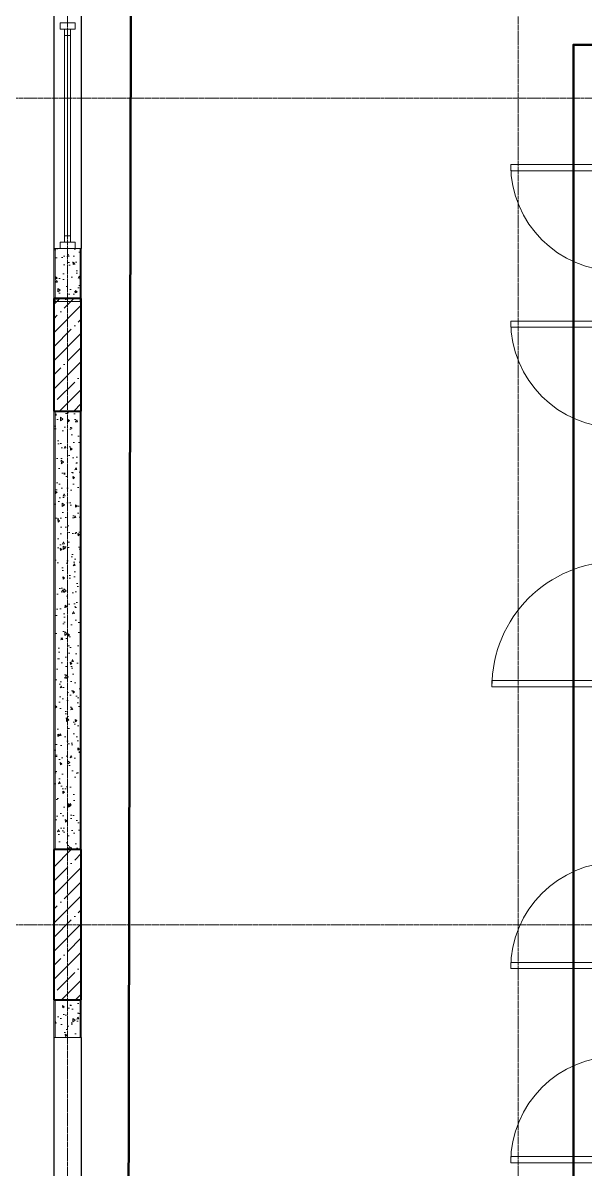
# Model space of a CAD drawing. Header units: millimetres. Extents: x -24360 to 609566, y -391049 to 148426.
# Drawn here: x 7444 to 11934, y 52650 to 61800 of the extents above; entities that cross this region are included whole.
import ezdxf

# ---------------------------------------------------------------- set-up
doc = ezdxf.new("R2010")
doc.units = ezdxf.units.MM
doc.linetypes.add('CENTER2', pattern=[28.575, 19.05, -3.175, 3.175, -3.175])
doc.linetypes.add('HIDDEN2', pattern=[4.7625, 3.175, -1.5875])
for name, color, linetype, lineweight in [('АР_Двери_внутренние', 5, 'Continuous', 9), ('АР_Колонны', 70, 'Continuous', 30), ('АР_Окна', 4, 'Continuous', 5), ('АР_Стены ЖБ', 7, 'Continuous', 30), ('АР_Стены ПЕНОблок', 52, 'Continuous', 20), ('АР_Тонкая', 254, 'Continuous', 5), ('АР_Штриховка', 8, 'Continuous', 0)]:
    doc.layers.add(name, color=color, linetype=linetype, lineweight=lineweight)
for name, color, linetype, lineweight, true_color in [('АР_Оси_РД_100', 7, 'Continuous', 0, 0x525252), ('РД_Витраж_вн', 7, 'Continuous', 25, 0x148aff), ('РД_Оси_100', 7, 'Continuous', 0, 0x525252), ('РД_проем_инж перемыч_фахверк', 7, 'Continuous', 18, 0xff1f1f)]:
    doc.layers.add(name, color=color, linetype=linetype, lineweight=lineweight, true_color=true_color)
doc.layers.add('РД_Проем', color=230, linetype='Continuous', lineweight=0, plot=False)

# ---------------------------------------------------------------- blocks, each defined once
blk = doc.blocks.new('СОШ_2200_АР_ОСИ_М100_28.05.24')
at = {"layer": 'АР_Оси_РД_100', "linetype": 'CENTER2'}
for p, q in [((29555, 61200), (-5954.958, 61200)), ((29555, 54600), (-5954.958, 54600))]:
    blk.add_line(p, q, dxfattribs=at)
for points in [[(7800, -6155), (7800, 139938.679)], [(11400, 139938.679), (11400, -6155)]]:
    blk.add_lwpolyline(points, dxfattribs=at)

msp = doc.modelspace()

# ---------------------------------------------------------------- hatches: boundary and pattern name
at = {"layer": 'АР_Штриховка', "linetype": 'Continuous', "lineweight": 0, "true_color": 0x000000}
h = msp.add_hatch(dxfattribs=at)
h.set_pattern_fill('AR-CONC', color=18, angle=-315, style=0)
h.paths.add_polyline_path([(7900, 60000), (7700, 60000), (7700, 59575), (7900, 59575)], flags=0)
at = {"layer": 'АР_Штриховка', "linetype": 'Continuous', "lineweight": 5, "true_color": 0x000000}
h = msp.add_hatch(dxfattribs=at)
h.set_pattern_fill('ANSI35', color=18, scale=25, style=0)
h.paths.add_polyline_path([(7690, 58700), (7910, 58700), (7910, 59600), (7690, 59600)], flags=0)
at = {"layer": 'АР_Штриховка', "linetype": 'Continuous', "lineweight": 0, "true_color": 0x000000}
h = msp.add_hatch(dxfattribs=at)
h.set_pattern_fill('AR-CONC', color=18, angle=-315, style=0)
h.paths.add_polyline_path([(7900, 58700), (7700, 58700), (7700, 55200), (7900, 55200)], flags=0)
at = {"layer": 'АР_Штриховка', "linetype": 'Continuous', "lineweight": 5, "true_color": 0x000000}
h = msp.add_hatch(dxfattribs=at)
h.set_pattern_fill('ANSI35', color=18, scale=25, style=0)
h.paths.add_polyline_path([(7690, 54000), (7910, 54000), (7910, 55200), (7690, 55200)], flags=0)
at = {"layer": 'АР_Штриховка', "linetype": 'Continuous', "lineweight": 0, "true_color": 0x000000}
h = msp.add_hatch(dxfattribs=at)
h.set_pattern_fill('AR-CONC', color=18, angle=-315, style=0)
h.paths.add_polyline_path([(7900, 54000), (7700, 54000), (7700, 53700), (7900, 53700)], flags=0)
h.paths.add_polyline_path([(7900, 50800), (7700, 50800), (7700, 50300), (7900, 50300)], flags=0)

# ---------------------------------------------------------------- linework, layer by layer
at = {"color": 2, "lineweight": 50}
msp.add_lwpolyline([(8308, 63335), (13325, 63335), (13325, 67891), (19479, 67891), (19479, 61626), (11841, 61626), (11841, 39235), (8263, 39235), (8308, 63335)], dxfattribs=at)
at = {"layer": 'АР_Двери_внутренние', "color": 18, "linetype": 'Continuous', "lineweight": 9, "true_color": 0x000000}
for points in [[(12190, 60670), (12190, 60620), (11340, 60620), (11340, 60670)], [(12190, 59420), (12190, 59370), (11340, 59370), (11340, 59420)], [(12190, 56500), (12190, 56550), (11190, 56550), (11190, 56500)], [(12190, 54250), (12190, 54300), (11340, 54300), (11340, 54250)], [(12190, 52700), (12190, 52750), (11340, 52750), (11340, 52700)]]:
    msp.add_lwpolyline(points, close=True, dxfattribs=at)
at = {"layer": 'АР_Двери_внутренние', "color": 18, "linetype": 'Continuous', "lineweight": 9, "true_color": 0x000000, "extrusion": (0, 0, -1)}
for centre in [(-12190, 60670), (-12190, 59420)]:
    msp.add_arc(centre, 850, 270, 0, dxfattribs=at)
at = {"layer": 'АР_Двери_внутренние', "color": 18, "linetype": 'Continuous', "lineweight": 9, "true_color": 0x000000}
for centre, radius in [((12190, 56500), 1000), ((12190, 54250), 850), ((12190, 52700), 850)]:
    msp.add_arc(centre, radius, 90, 180, dxfattribs=at)
at = {"layer": 'АР_Колонны', "color": 18, "linetype": 'HIDDEN2', "lineweight": 25, "true_color": 0x000000}
for p, q in [((7690, 59600), (7910, 59600)), ((7690, 58700), (7690, 59600)), ((7910, 59600), (7910, 58700)), ((7910, 58700), (7690, 58700)), ((7690, 55200), (7910, 55200)), ((7690, 54000), (7690, 55200)), ((7910, 55200), (7910, 54000)), ((7910, 54000), (7690, 54000))]:
    msp.add_line(p, q, dxfattribs=at)
at = {"layer": 'АР_Колонны', "color": 18, "linetype": 'Continuous', "lineweight": 30, "true_color": 0x000000}
for p, q in [((7910, 59600), (7690, 59600)), ((7690, 59600), (7690, 58700)), ((7910, 58700), (7910, 59600)), ((7690, 58700), (7910, 58700)), ((7910, 55200), (7690, 55200)), ((7690, 55200), (7690, 54000)), ((7910, 54000), (7910, 55200)), ((7690, 54000), (7910, 54000))]:
    msp.add_line(p, q, dxfattribs=at)
at = {"layer": 'АР_Окна', "color": 18, "linetype": 'Continuous', "lineweight": 5, "true_color": 0x000000}
for p, q in [((7690, 60000), (7690, 61800)), ((7910, 60000), (7910, 61800)), ((7825, 61700), (7775, 61700)), ((7800, 60100), (7800, 61700)), ((7825, 60100), (7775, 60100))]:
    msp.add_line(p, q, dxfattribs=at)
for points in [[(7740, 61750), (7740, 61800), (7860, 61800), (7860, 61750)], [(7825, 60050), (7775, 60050), (7775, 61750), (7825, 61750)], [(7740, 60050), (7740, 60000), (7860, 60000), (7860, 60050)]]:
    msp.add_lwpolyline(points, close=True, dxfattribs=at)
at = {"layer": 'АР_Стены ЖБ', "color": 18, "linetype": 'Continuous', "lineweight": 40, "true_color": 0x000000}
for p, q in [((7910, 59600), (7690, 59600)), ((7690, 59600), (7690, 58700)), ((7910, 58700), (7910, 59600)), ((7690, 58700), (7910, 58700)), ((7910, 55200), (7690, 55200)), ((7690, 55200), (7690, 54000)), ((7910, 54000), (7910, 55200)), ((7690, 54000), (7910, 54000))]:
    msp.add_line(p, q, dxfattribs=at)
at = {"layer": 'АР_Стены ПЕНОблок', "color": 18, "linetype": 'Continuous', "lineweight": 20, "true_color": 0x000000}
for p, q in [((7900, 60000), (7700, 60000)), ((7700, 60000), (7700, 59575)), ((7900, 59575), (7900, 60000)), ((7700, 59575), (7900, 59575)), ((7900, 58700), (7700, 58700)), ((7700, 58700), (7700, 55200)), ((7900, 55200), (7900, 58700)), ((7700, 55200), (7900, 55200)), ((7900, 54000), (7700, 54000)), ((7700, 54000), (7700, 53700)), ((7900, 53700), (7900, 54000)), ((7700, 53700), (7900, 53700))]:
    msp.add_line(p, q, dxfattribs=at)
at = {"layer": 'АР_Тонкая', "color": 18, "linetype": 'Continuous', "lineweight": 0, "true_color": 0x000000}
for p, q in [((7700, 60000), (7690, 60000)), ((7690, 60000), (7690, 59575)), ((7700, 59575), (7700, 60000)), ((7910, 60000), (7900, 60000)), ((7900, 60000), (7900, 59575)), ((7910, 59575), (7910, 60000)), ((7690, 59575), (7700, 59575)), ((7900, 59575), (7910, 59575)), ((7700, 58700), (7690, 58700)), ((7690, 58700), (7690, 55200)), ((7700, 55200), (7700, 58700)), ((7910, 58700), (7900, 58700)), ((7900, 58700), (7900, 55200)), ((7910, 55200), (7910, 58700)), ((7690, 55200), (7700, 55200)), ((7900, 55200), (7910, 55200)), ((7700, 54000), (7690, 54000)), ((7690, 54000), (7690, 53700)), ((7700, 53700), (7700, 54000)), ((7910, 54000), (7900, 54000)), ((7900, 54000), (7900, 53700)), ((7910, 53700), (7910, 54000)), ((7690, 53700), (7700, 53700)), ((7900, 53700), (7910, 53700))]:
    msp.add_line(p, q, dxfattribs=at)
at = {"layer": 'РД_Витраж_вн', "color": 18, "linetype": 'Continuous', "lineweight": 25, "true_color": 0x000000}
for p, q in [((7690, 62900), (7690, 60000)), ((7910, 62900), (7910, 60000)), ((7690, 53700), (7690, 50800)), ((7910, 53700), (7910, 50800))]:
    msp.add_line(p, q, dxfattribs=at)
at = {"layer": 'РД_Проем', "color": 18, "linetype": 'Continuous', "lineweight": 0, "true_color": 0x000000}
for p, q in [((7690, 62900), (7690, 60000)), ((7910, 62900), (7910, 60000)), ((7690, 53700), (7690, 50800)), ((7910, 53700), (7910, 50800))]:
    msp.add_line(p, q, dxfattribs=at)
at = {"layer": 'РД_проем_инж перемыч_фахверк', "color": 18, "linetype": 'Continuous', "lineweight": 18, "true_color": 0x000000}
for p, q in [((7690, 62900), (7690, 60000)), ((7910, 62900), (7910, 60000)), ((7690, 53700), (7690, 50800)), ((7910, 53700), (7910, 50800))]:
    msp.add_line(p, q, dxfattribs=at)

# ---------------------------------------------------------------- block references
at = {"layer": 'РД_Оси_100'}
msp.add_blockref('СОШ_2200_АР_ОСИ_М100_28.05.24', (0, 0), dxfattribs=at)

doc.saveas('drawing.dxf')
